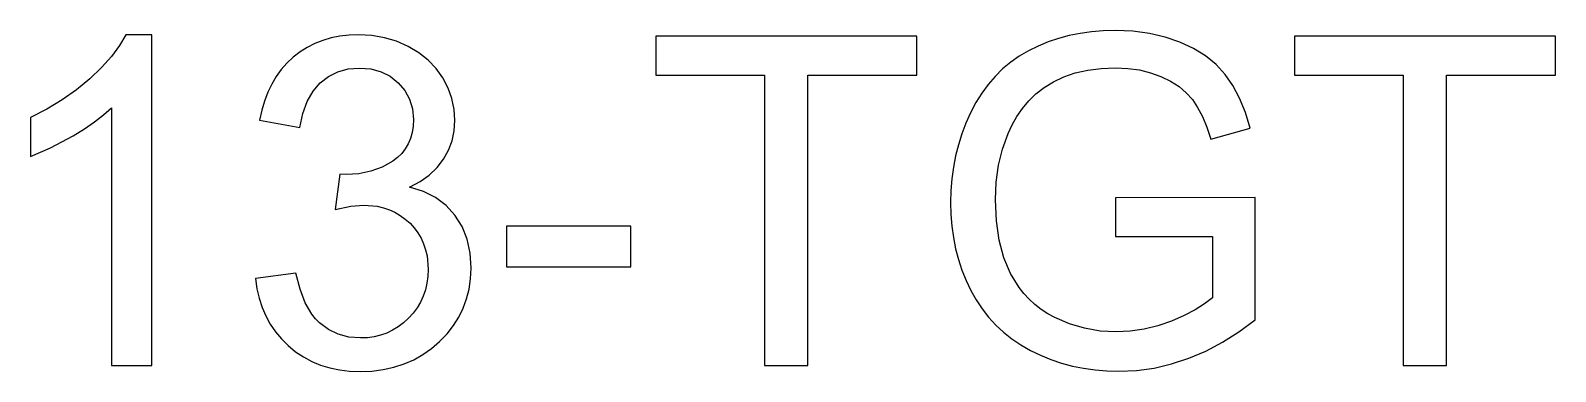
# Model space of a CAD drawing. Header units: millimetres. Extents: x -4.92 to 4.92, y -1.1 to 1.1.
import ezdxf

# ---------------------------------------------------------------- set-up
doc = ezdxf.new("R2010")
doc.units = ezdxf.units.MM
doc.layers.add('LASER_MARK', color=7, linetype='Continuous')

msp = doc.modelspace()

# ---------------------------------------------------------------- linework, layer by layer
at = {"layer": 'LASER_MARK'}
for points in [[(2.0833, -0.2284), (2.7083, -0.2284), (2.7083, -0.6243), (2.6581, -0.6636), (2.5974, -0.7017), (2.5261, -0.7387), (2.4444, -0.7744), (2.3568, -0.8052), (2.2682, -0.8272), (2.1784, -0.8404), (2.0876, -0.8448), (1.9839, -0.839), (1.8831, -0.8216), (1.7852, -0.7926), (1.6902, -0.7519), (1.6449, -0.7272), (1.6023, -0.6994), (1.5625, -0.6685), (1.5255, -0.6345), (1.4912, -0.5974), (1.4598, -0.5573), (1.4053, -0.4677), (1.3624, -0.3662), (1.3319, -0.2531), (1.3135, -0.1283), (1.3074, 0.008), (1.3125, 0.1212), (1.3277, 0.2302), (1.3531, 0.3351), (1.3886, 0.4358), (1.4149, 0.4919), (1.4461, 0.5456), (1.482, 0.597), (1.5227, 0.6461), (1.5693, 0.6916), (1.6226, 0.7325), (1.6828, 0.7688), (1.7497, 0.8005), (1.8233, 0.8262), (1.9034, 0.8446), (1.9901, 0.8556), (2.0833, 0.8593), (2.1619, 0.8558), (2.237, 0.8453), (2.3084, 0.8279), (2.3762, 0.8034), (2.4384, 0.7732), (2.4929, 0.7383), (2.5399, 0.6989), (2.5792, 0.6548), (2.6133, 0.604), (2.6445, 0.5446), (2.6728, 0.4764), (2.6982, 0.3995), (2.9519, 0.4691), (2.9212, 0.5714), (2.8841, 0.6635), (2.8407, 0.7454), (2.791, 0.8172), (2.733, 0.8802), (2.665, 0.9359), (2.5869, 0.9843), (2.4987, 1.0253), (2.4028, 1.058), (2.3013, 1.0813), (2.1943, 1.0953), (2.0818, 1.1), (2.0036, 1.098), (1.9276, 1.0918), (1.854, 1.0816), (1.7827, 1.0674), (1.7137, 1.049), (1.647, 1.0266), (1.5826, 1.0001), (1.5206, 0.9695), (1.4614, 0.9347), (1.4059, 0.8956), (1.3538, 0.8521), (1.3054, 0.8043), (1.2605, 0.7522), (1.2191, 0.6958), (1.1814, 0.635), (1.1471, 0.5699), (1.1167, 0.502), (1.0903, 0.4328), (1.068, 0.3624), (1.0498, 0.2906), (1.0356, 0.2175), (1.0254, 0.1432), (1.0194, 0.0675), (1.0173, -0.0094), (1.0194, -0.0868), (1.0255, -0.1623), (1.0357, -0.236), (1.05, -0.3078), (1.0683, -0.3778), (1.0908, -0.4459), (1.1173, -0.5121), (1.1479, -0.5765), (1.1824, -0.638), (1.221, -0.6959), (1.2634, -0.75), (1.3097, -0.8003), (1.36, -0.847), (1.4142, -0.8899), (1.4723, -0.929), (1.5343, -0.9644), (1.5992, -0.9958), (1.6659, -1.0231), (1.7344, -1.0461), (1.8046, -1.065), (1.8767, -1.0797), (1.9505, -1.0902), (2.0261, -1.0965), (2.1036, -1.0985), (2.2189, -1.0933), (2.3327, -1.0777), (2.4451, -1.0516), (2.556, -1.0152), (2.6654, -0.9683), (2.7732, -0.9113), (2.8793, -0.844), (2.9838, -0.7664), (2.9838, 0.0225), (2.0833, 0.021)], [(-4.1411, -1.0623), (-4.1411, 1.0724), (-4.3094, 1.0724), (-4.3494, 1.003), (-4.4015, 0.9325), (-4.4654, 0.8609), (-4.5414, 0.7882), (-4.6268, 0.7177), (-4.7191, 0.6526), (-4.8182, 0.593), (-4.9243, 0.5388), (-4.9243, 0.2864), (-4.7946, 0.3426), (-4.6494, 0.4213), (-4.5766, 0.4662), (-4.5111, 0.5112), (-4.453, 0.5562), (-4.4022, 0.6011), (-4.4022, -1.0623)], [(-3.2101, -0.4662), (-3.4711, -0.5011), (-3.4621, -0.5659), (-3.4482, -0.6276), (-3.4292, -0.6862), (-3.4053, -0.7418), (-3.3765, -0.7943), (-3.3426, -0.8437), (-3.3039, -0.89), (-3.2601, -0.9332), (-3.2124, -0.9723), (-3.1617, -1.0062), (-3.1081, -1.0349), (-3.0515, -1.0583), (-2.9919, -1.0765), (-2.9293, -1.0896), (-2.8638, -1.0974), (-2.7953, -1.1), (-2.7194, -1.097), (-2.6469, -1.0879), (-2.5776, -1.0728), (-2.5118, -1.0516), (-2.4493, -1.0244), (-2.3902, -0.9911), (-2.3344, -0.9518), (-2.2819, -0.9064), (-2.2344, -0.8567), (-2.1931, -0.8043), (-2.1582, -0.7493), (-2.1297, -0.6916), (-2.1075, -0.6312), (-2.0916, -0.5683), (-2.0821, -0.5026), (-2.0789, -0.4343), (-2.0854, -0.3357), (-2.105, -0.2456), (-2.1376, -0.1642), (-2.1833, -0.0914), (-2.2408, -0.0287), (-2.3088, 0.0223), (-2.3873, 0.0616), (-2.4763, 0.0892), (-2.4082, 0.1254), (-2.349, 0.1675), (-2.2987, 0.2154), (-2.2573, 0.269), (-2.2249, 0.3271), (-2.2018, 0.3883), (-2.1879, 0.4526), (-2.1833, 0.5199), (-2.1882, 0.5914), (-2.2027, 0.6609), (-2.227, 0.7285), (-2.2609, 0.794), (-2.304, 0.8551), (-2.3557, 0.9095), (-2.416, 0.957), (-2.485, 0.9978), (-2.5599, 1.0304), (-2.6383, 1.0538), (-2.7202, 1.0678), (-2.8055, 1.0724), (-2.8673, 1.0702), (-2.9265, 1.0634), (-2.9831, 1.0522), (-3.0371, 1.0364), (-3.0886, 1.0161), (-3.1375, 0.9913), (-3.1838, 0.962), (-3.2275, 0.9281), (-3.268, 0.8902), (-3.3047, 0.8486), (-3.3376, 0.8033), (-3.3667, 0.7543), (-3.392, 0.7016), (-3.4135, 0.6452), (-3.4312, 0.5851), (-3.445, 0.5214), (-3.184, 0.475), (-3.1649, 0.5647), (-3.1368, 0.6425), (-3.0997, 0.7083), (-3.0535, 0.7621), (-2.9995, 0.804), (-2.9393, 0.8339), (-2.8726, 0.8518), (-2.7997, 0.8578), (-2.7263, 0.8519), (-2.6601, 0.8342), (-2.6009, 0.8048), (-2.5488, 0.7635), (-2.5063, 0.7133), (-2.4759, 0.657), (-2.4577, 0.5944), (-2.4516, 0.5257), (-2.4537, 0.4819), (-2.46, 0.441), (-2.4704, 0.403), (-2.485, 0.368), (-2.5037, 0.3359), (-2.5267, 0.3068), (-2.5538, 0.2806), (-2.585, 0.2574), (-2.6538, 0.2193), (-2.7268, 0.1922), (-2.8039, 0.1758), (-2.8852, 0.1704), (-2.9273, 0.1733), (-2.9563, -0.0558), (-2.8551, -0.0341), (-2.7721, -0.0268), (-2.6855, -0.0341), (-2.6451, -0.0432), (-2.6068, -0.056), (-2.5704, -0.0724), (-2.5361, -0.0925), (-2.5037, -0.1162), (-2.4734, -0.1436), (-2.4458, -0.1737), (-2.422, -0.2059), (-2.4018, -0.24), (-2.3853, -0.2761), (-2.3724, -0.3141), (-2.3632, -0.3542), (-2.3559, -0.4401), (-2.3579, -0.4863), (-2.3638, -0.5306), (-2.3737, -0.573), (-2.3876, -0.6134), (-2.4055, -0.652), (-2.4273, -0.6887), (-2.4531, -0.7234), (-2.4828, -0.7563), (-2.5154, -0.7862), (-2.5498, -0.8121), (-2.586, -0.8341), (-2.624, -0.852), (-2.6638, -0.866), (-2.7054, -0.8759), (-2.7487, -0.8819), (-2.7939, -0.8839), (-2.8685, -0.8778), (-2.9373, -0.8594), (-3.0001, -0.8289), (-3.0571, -0.786), (-3.0831, -0.7596), (-3.1072, -0.7293), (-3.1494, -0.6571), (-3.1837, -0.5694)], [(-0.1849, -1.0623), (0.0964, -1.0623), (0.0964, 0.8129), (0.7998, 0.8129), (0.7998, 1.0637), (-0.8854, 1.0637), (-0.8854, 0.8129), (-0.1849, 0.8129)], [(3.9396, -1.0623), (4.2209, -1.0623), (4.2209, 0.8129), (4.9243, 0.8129), (4.9243, 1.0637), (3.2391, 1.0637), (3.2391, 0.8129), (3.9396, 0.8129)], [(-1.8498, -0.4242), (-1.0478, -0.4242), (-1.0478, -0.1617), (-1.8498, -0.1617)]]:
    msp.add_lwpolyline(points, close=True, dxfattribs=at)

doc.saveas('drawing.dxf')
